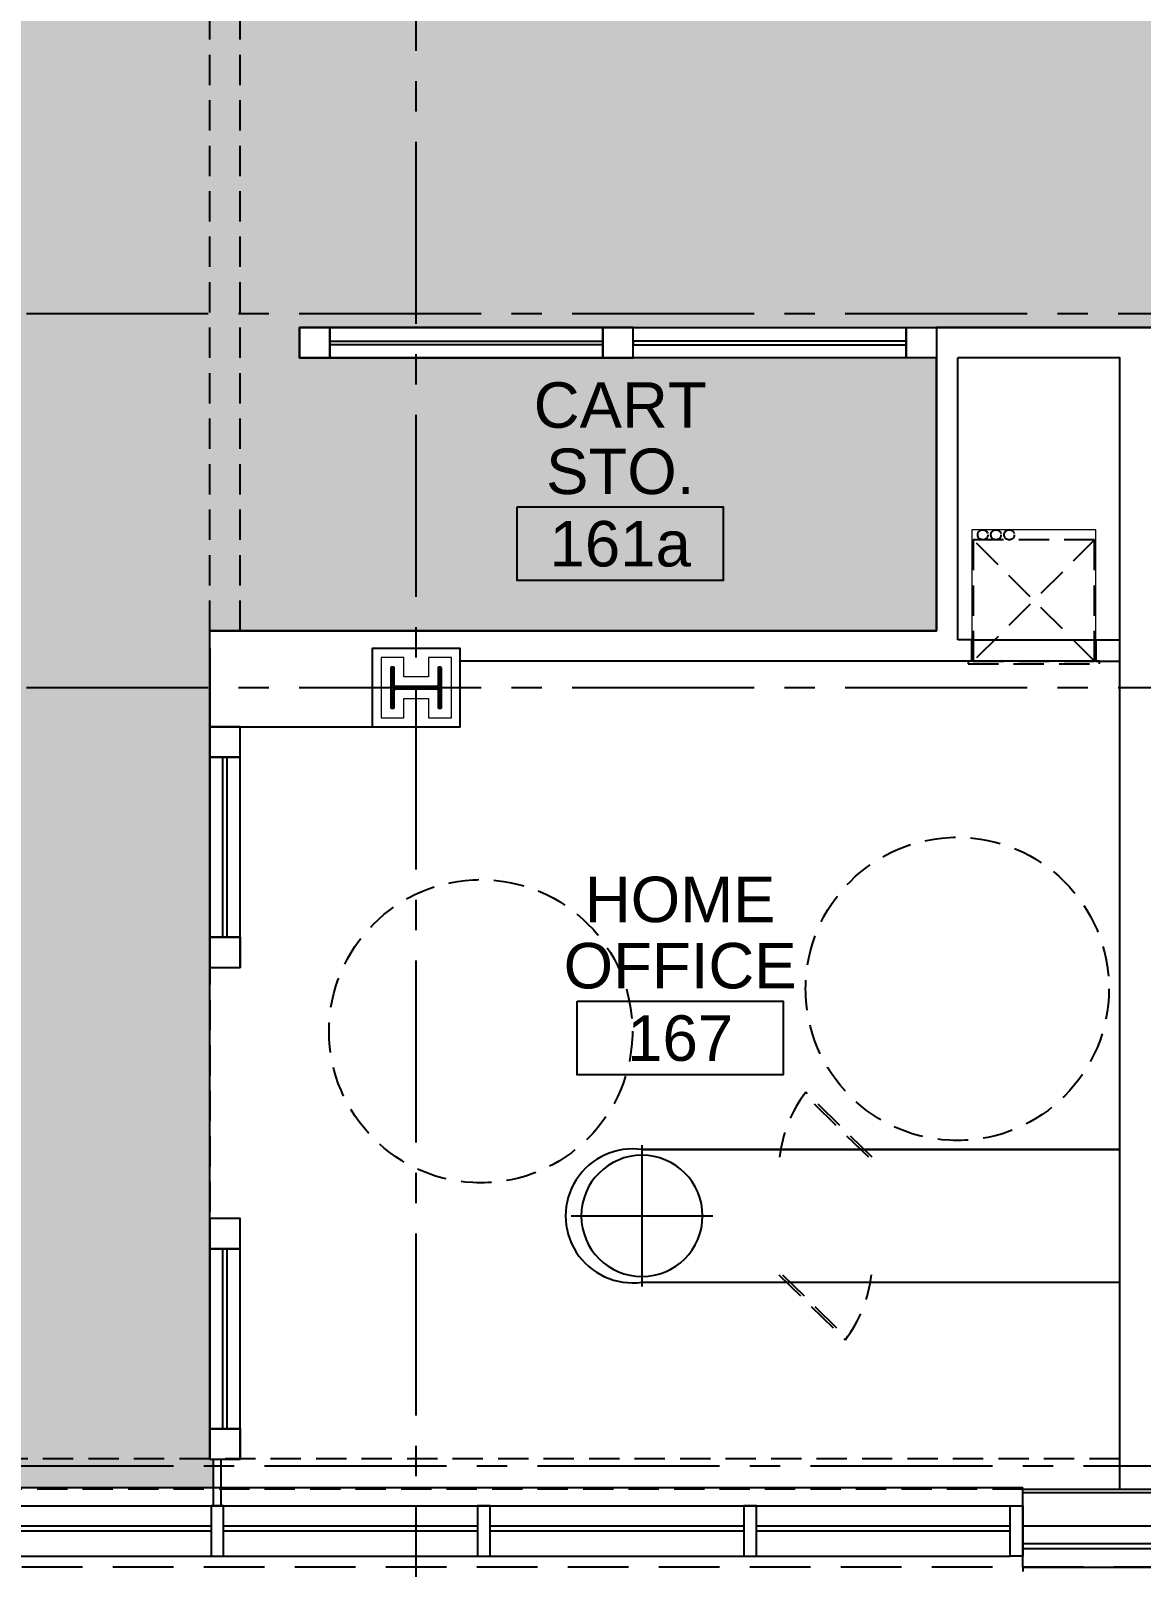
# Model space of a CAD drawing. Header units: inches. Extents: x 5931 to 10048, y 0 to 3185.
# Drawn here: x 8611.8 to 8831.4, y 869.2 to 1173.3 of the extents above; entities that cross this region are included whole.
import ezdxf
from ezdxf.enums import TextEntityAlignment as Align

# ---------------------------------------------------------------- set-up
doc = ezdxf.new("R2010")
doc.units = ezdxf.units.IN
doc.header["$LTSCALE"] = 48
doc.header["$MEASUREMENT"] = 0
for name, pattern in [('CENTER2', [1.125, 0.75, -0.125, 0.125, -0.125]), ('HIDDEN', [0.375, 0.25, -0.125]), ('HIDDEN2', [0.1875, 0.125, -0.0625]), ('PHANTOM2', [1.25, 0.625, -0.125, 0.125, -0.125, 0.125, -0.125])]:
    doc.linetypes.add(name, pattern=pattern)
for name, color, linetype in [('_0_Objects', 8, 'Continuous'), ('A-Clng Mtd Light Fixture', 8, 'Continuous'), ('A-Door-Head', 8, 'Continuous'), ('A-Flor-ADA', 8, 'PHANTOM2'), ('A-Flor-Case', 8, 'Continuous'), ('A-Flor-Case-Full Height', 8, 'Continuous'), ('A-Flor-Case-Hidden', 8, 'HIDDEN2'), ('A-Flor-Pattern', 8, 'Continuous'), ('A-Flor-Soffit', 8, 'HIDDEN2'), ('A-Glaz', 8, 'Continuous'), ('A-Glaz-Sill', 8, 'Continuous'), ('A-Grid(3-32)', 8, 'CENTER2'), ('A-HVAC', 8, 'HIDDEN2'), ('A-Site-Setback', 8, 'HIDDEN'), ('A-Tag-Rm(3-32)', 8, 'Continuous'), ('A-Wall-Full', 8, 'Continuous'), ('A-Wall-Hatch', 8, 'Continuous'), ('S-Grid-Iden', 8, 'Continuous')]:
    doc.layers.add(name, color=color, linetype=linetype)
for name, color, linetype, lineweight in [('A-Detl-Hatch', 8, 'Continuous', 18), ('S-Detl-Hatch', 8, 'Continuous', 18), ('S-Detl-Wide', 8, 'Continuous', 35)]:
    doc.layers.add(name, color=color, linetype=linetype, lineweight=lineweight)
doc.layers.add('G-Anno-Nplt', color=8, linetype='Continuous', lineweight=18, plot=False)
doc.styles.get("Standard").update_dxf_attribs({"font": 'arial.ttf'})

# ---------------------------------------------------------------- blocks, each defined once
blk = doc.blocks.new('1ST FLOOR CORE & SHELL')
at = {"layer": 'A-Flor-Case'}
for p, q in [((4525.02, -9157), (4792.5, -9157)), ((4792.5, -9157.38), (4792.5, -9157)), ((4792.5, -9172.75), (4792.5, -9173.63))]:
    blk.add_line(p, q, dxfattribs=at)
at = {"layer": 'A-Flor-Soffit'}
for p, q in [((4631.66, -9151.37), (4526.52, -9151.37)), ((4811.69, -9151.37), (4631.66, -9151.37)), ((4792.5, -9157.38), (4526.52, -9157.38))]:
    blk.add_line(p, q, dxfattribs=at)
at = {"layer": 'A-Glaz'}
for p, q in [((4581.71, -9164.62), (4631.91, -9164.62)), ((4581.71, -9165.62), (4631.91, -9165.62)), ((4634.41, -9164.62), (4684.61, -9164.62)), ((4634.41, -9165.62), (4684.61, -9165.62)), ((4687.11, -9164.62), (4737.3, -9164.62)), ((4687.11, -9165.62), (4737.3, -9165.62)), ((4739.8, -9164.62), (4790, -9164.62)), ((4739.8, -9165.62), (4790, -9165.62))]:
    blk.add_line(p, q, dxfattribs=at)
for points in [[(4631.91, -9170.63), (4634.41, -9170.63), (4634.41, -9160.63), (4631.91, -9160.63)], [(4684.61, -9170.63), (4687.11, -9170.63), (4687.11, -9160.63), (4684.61, -9160.63)], [(4737.3, -9170.63), (4739.8, -9170.63), (4739.8, -9160.63), (4737.3, -9160.63)], [(4790, -9160.63), (4792.5, -9160.63), (4792.5, -9170.63), (4790, -9170.63)]]:
    blk.add_lwpolyline(points, close=True, dxfattribs=at)
at = {"layer": 'A-Glaz-Sill'}
for p, q in [((4529.02, -9160.63), (4790, -9160.63)), ((4529.02, -9170.63), (4790, -9170.63))]:
    blk.add_line(p, q, dxfattribs=at)
at = {"layer": 'A-Wall-Full'}
for p, q in [((4792.5, -9172.75), (4792.5, -9157.38)), ((4792.5, -9157.38), (4936.5, -9157.38)), ((4792.5, -9172.75), (4936.5, -9172.75))]:
    blk.add_line(p, q, dxfattribs=at)
at = {"layer": 'A-Wall-Hatch'}
for p, q in [((4792.5, -9158), (4936.5, -9158)), ((4792.5, -9164.62), (4936.5, -9164.62)), ((4792.5, -9168.13), (4936.5, -9168.13)), ((4792.5, -9169.12), (4936.5, -9169.12))]:
    blk.add_line(p, q, dxfattribs=at)
blk = doc.blocks.new('*U18')
at = {"layer": 'A-Detl-Hatch'}
h = blk.add_hatch(dxfattribs=at)
h.set_pattern_fill('ANSI32', color=256, scale=6, style=0)
h.set_pattern_definition([(45, (0, -4.96), (-1.591, 1.591), []), (45, (1.0607, -4.96), (-1.591, 1.591), [])])
edge = h.paths.add_edge_path()
edge.add_line((3.9925, -9.92), (3.9925, -9.39))
edge.add_line((3.9925, -9.39), (0.6575, -9.39))
edge.add_arc((0.6575, -8.89), 0.5, 180, 270, ccw=False)
edge.add_line((0.1575, -8.89), (0.1575, -1.03))
edge.add_arc((0.6575, -1.03), 0.5, 90, 180, ccw=False)
edge.add_line((0.6575, -0.53), (3.9925, -0.53))
edge.add_line((3.9925, -0.53), (3.9925, 0))
edge.add_line((3.9925, 0), (-3.9925, 0))
edge.add_line((-3.9925, 0), (-3.9925, -0.53))
edge.add_line((-3.9925, -0.53), (-0.6575, -0.53))
edge.add_arc((-0.6575, -1.03), 0.5, 0, 90, ccw=False)
edge.add_line((-0.1575, -1.03), (-0.1575, -8.89))
edge.add_arc((-0.6575, -8.89), 0.5, -90, 0, ccw=False)
edge.add_line((-0.6575, -9.39), (-3.9925, -9.39))
edge.add_line((-3.9925, -9.39), (-3.9925, -9.92))
edge.add_line((-3.9925, -9.92), (3.9925, -9.92))
at = {"linetype": 'ByBlock'}
blk.add_lwpolyline([(3.9925, -9.92), (3.9925, -9.39), (0.6575, -9.39, -0.41421356), (0.1575, -8.89), (0.1575, -1.03, -0.41421356), (0.6575, -0.53), (3.9925, -0.53), (3.9925, 0), (-3.9925, 0), (-3.9925, -0.53), (-0.6575, -0.53, -0.41421356), (-0.1575, -1.03), (-0.1575, -8.89, -0.41421356), (-0.6575, -9.39), (-3.9925, -9.39), (-3.9925, -9.92)], format="xyb", close=True, dxfattribs=at)
blk = doc.blocks.new('w10x39')
at = {"layer": 'S-Detl-Hatch'}
blk.add_lwpolyline([(13843.55, -7311.37), (13843.55, -7306.84), (13839.72, -7306.84), (13839.72, -7301.98), (13843.55, -7301.98), (13843.55, -7297.45), (13831.57, -7297.45), (13831.57, -7301.98), (13835.4, -7301.98), (13835.4, -7306.84), (13831.57, -7306.84), (13831.57, -7311.37)], close=True, dxfattribs=at)
at = {"layer": 'S-Detl-Wide'}
blk.add_blockref('*U18', (13837.56, -7299.45), dxfattribs=at)
blk = doc.blocks.new('1ST FLOOR - STRUCTURAL GRID')
at = {"layer": 'A-Grid(3-32)'}
for p, q in [((4672.5, -9520.75), (4672.5, -7426.01)), ((5927.38, -8924.75), (2104.5, -8924.75)), ((5927.38, -8998.75), (2104.5, -8998.75)), ((2104.5, -9152.75), (5927.38, -9152.75))]:
    blk.add_line(p, q, dxfattribs=at)
at = {"layer": 'S-Grid-Iden', "rotation": 90}
blk.add_blockref('w10x39', (-2631.91, -22836.31), dxfattribs=at)
blk = doc.blocks.new('King Studio 5 -31')
at = {"layer": 'G-Anno-Nplt'}
blk.add_line((-17.32, -228.62), (315.32, -228.62), dxfattribs=at)
blk = doc.blocks.new('Rm Tag')
blk.add_lwpolyline([(-0.2124, 0.0759), (0.2124, 0.0759), (0.2124, -0.0759), (-0.2124, -0.0759)], close=True)
for p in [(0, 0.2858), (0, 0.1493), (0, 0)]:
    blk.add_attdef('XXX', text='', height=0.0938).set_placement(p, align=Align.MIDDLE_CENTER)
blk = doc.blocks.new('decorative ceiling light')
for p, q in [((0, -7), (0, 7)), ((-7, 0), (7, 0))]:
    blk.add_line(p, q)
blk.add_circle((0, 0), 6)
blk = doc.blocks.new('floor pattern 1st floor')
at = {"layer": 'A-Flor-Pattern'}
h = blk.add_hatch(dxfattribs=at)
h.set_pattern_fill('WOODS_BOARD_WIDE', color=256, scale=3, pattern_type=2)
h.set_pattern_definition([(0, (2343, 1229.155), (0, 6), []), (90, (2343, 1229.155), (-12, 12), [6, -42]), (90, (2367, 1235.155), (-12, 12), [6, -42])])
edge = h.paths.add_edge_path(flags=16)
edge.add_line((2149.55, 1020.63), (2161.55, 1020.63))
edge.add_ellipse((2161.55, 1015.63), major_axis=(-3.54, -3.54), ratio=1, start_angle=135, end_angle=225, ccw=False)
edge.add_line((2166.55, 1015.63), (2166.55, 984.63))
edge.add_ellipse((2161.55, 984.63), major_axis=(3.54, -3.54), ratio=1, start_angle=315, end_angle=405, ccw=False)
edge.add_line((2161.55, 979.63), (2156.55, 979.63))
edge.add_line((2156.55, 979.63), (2156.55, 955.63))
edge.add_line((2156.55, 955.63), (2147.55, 955.63))
edge.add_line((2147.55, 955.63), (2126.55, 955.63))
edge.add_line((2126.55, 955.63), (2126.55, 995.43))
edge.add_line((2126.55, 995.43), (2126.55, 1010.63))
edge.add_line((2126.55, 1010.63), (2144.55, 1010.63))
edge.add_line((2144.55, 1010.63), (2144.55, 1015.63))
edge.add_ellipse((2148.74, 1016.43), major_axis=(3.19, 3.19), ratio=0.85373, start_angle=38.5071, end_angle=141.4929, ccw=False)
edge = h.paths.add_edge_path(flags=16)
edge.add_ellipse((2192.35, 952.43), major_axis=(-3.19, 3.19), ratio=0.855373, start_angle=218.4535, end_angle=321.5465, ccw=False)
edge.add_line((2196.55, 951.63), (2196.53, 920.27))
edge.add_ellipse((2191.55, 920.63), major_axis=(-3.54, -3.54), ratio=1, start_angle=45, end_angle=130.7903, ccw=False)
edge.add_line((2191.55, 915.63), (2186.71, 915.63))
edge.add_line((2186.71, 915.63), (2186.55, 891.63))
edge.add_line((2186.55, 891.63), (2177.55, 891.63))
edge.add_line((2177.55, 891.63), (2156.55, 891.63))
edge.add_line((2156.55, 891.63), (2156.55, 931.43))
edge.add_line((2156.55, 931.43), (2156.55, 946.63))
edge.add_line((2156.55, 946.63), (2174.55, 946.63))
edge.add_line((2174.55, 946.63), (2174.55, 951.63))
edge.add_ellipse((2179.55, 951.63), major_axis=(3.54, -3.54), ratio=1, start_angle=135, end_angle=225, ccw=False)
edge.add_line((2179.55, 956.63), (2191.55, 956.63))
edge = h.paths.add_edge_path(flags=16)
edge.add_ellipse((2066.4, 1141.28), major_axis=(0, 0.0156), ratio=1, start_angle=270, end_angle=337.7307)
edge.add_line((2066.41, 1141.3), (2066.41, 1141.29))
edge.add_line((2066.41, 1141.29), (2066.41, 1140.75))
edge.add_line((2066.41, 1140.75), (2066.4, 1140.75))
edge.add_line((2066.4, 1140.75), (2066.4, 1140.71))
edge.add_line((2066.4, 1140.71), (2049.13, 1140.71))
edge.add_line((2049.13, 1140.71), (2045.1, 1140.71))
edge.add_line((2045.1, 1140.71), (2032.76, 1140.71))
edge.add_line((2032.76, 1140.71), (2030.38, 1140.71))
edge.add_line((2030.38, 1140.71), (2028, 1140.71))
edge.add_line((2028, 1140.71), (2028, 1140.75))
edge.add_line((2028, 1140.75), (2028, 1140.75))
edge.add_line((2028, 1140.75), (2028, 1141.29))
edge.add_line((2028, 1141.29), (2028, 1141.3))
edge.add_ellipse((2028, 1141.28), major_axis=(0, 0.0156), ratio=1, start_angle=22.2693, end_angle=90)
edge.add_line((2027.99, 1141.28), (2027.99, 1140.71))
edge.add_line((2027.99, 1140.71), (2027.95, 1140.71))
edge.add_line((2027.95, 1140.71), (2027.95, 1141.28))
edge.add_line((2027.95, 1141.28), (2027.95, 1141.29))
edge.add_ellipse((2028, 1141.29), major_axis=(0.0455, 0), ratio=1, start_angle=90, end_angle=180, ccw=False)
edge.add_line((2028, 1141.33), (2028, 1141.33))
edge.add_line((2028, 1141.33), (2028, 1141.33))
edge.add_line((2028, 1141.33), (2033.88, 1141.33))
edge.add_line((2033.88, 1141.33), (2033.88, 1141.91))
edge.add_ellipse((2033.93, 1141.91), major_axis=(0.0515, 0), ratio=1, start_angle=90, end_angle=180, ccw=False)
edge.add_line((2033.93, 1141.96), (2036.13, 1141.96))
edge.add_line((2036.13, 1141.96), (2036.13, 1145.93))
edge.add_ellipse((2037.88, 1152.71), major_axis=(7, 0), ratio=1, start_angle=180, end_angle=255.5225, ccw=False)
edge.add_ellipse((2037.88, 1152.71), major_axis=(7, 0), ratio=1, start_angle=0, end_angle=180, ccw=False)
edge.add_ellipse((2037.88, 1152.71), major_axis=(7, 0), ratio=1, start_angle=284.4775, end_angle=360, ccw=False)
edge.add_line((2039.63, 1145.93), (2039.63, 1141.96))
edge.add_line((2039.63, 1141.96), (2041.83, 1141.96))
edge.add_ellipse((2041.83, 1141.91), major_axis=(0.0515, 0), ratio=1, start_angle=360, end_angle=450, ccw=False)
edge.add_line((2041.88, 1141.91), (2041.88, 1141.33))
edge.add_line((2041.88, 1141.33), (2052.58, 1141.33))
edge.add_line((2052.58, 1141.33), (2052.58, 1141.91))
edge.add_ellipse((2052.63, 1141.91), major_axis=(0.0515, 0), ratio=1, start_angle=90, end_angle=180, ccw=False)
edge.add_line((2052.63, 1141.96), (2054.83, 1141.96))
edge.add_line((2054.83, 1141.96), (2054.83, 1145.93))
edge.add_ellipse((2056.58, 1152.71), major_axis=(7, 0), ratio=1, start_angle=180, end_angle=255.5225, ccw=False)
edge.add_ellipse((2056.58, 1152.71), major_axis=(7, 0), ratio=1, start_angle=0, end_angle=180, ccw=False)
edge.add_ellipse((2056.58, 1152.71), major_axis=(7, 0), ratio=1, start_angle=284.4775, end_angle=360, ccw=False)
edge.add_line((2058.33, 1145.93), (2058.33, 1141.96))
edge.add_line((2058.33, 1141.96), (2060.52, 1141.96))
edge.add_ellipse((2060.52, 1141.91), major_axis=(0.0515, 0), ratio=1, start_angle=360, end_angle=450, ccw=False)
edge.add_line((2060.58, 1141.91), (2060.58, 1141.33))
edge.add_line((2060.58, 1141.33), (2066.4, 1141.33))
edge.add_line((2066.4, 1141.33), (2066.41, 1141.33))
edge.add_line((2066.41, 1141.33), (2066.41, 1141.33))
edge.add_ellipse((2066.41, 1141.29), major_axis=(0.0455, 0), ratio=1, start_angle=360, end_angle=450, ccw=False)
edge.add_line((2066.45, 1141.29), (2066.45, 1141.28))
edge.add_line((2066.45, 1141.28), (2066.45, 1140.71))
edge.add_line((2066.45, 1140.71), (2066.42, 1140.71))
edge.add_line((2066.42, 1140.71), (2066.42, 1141.28))
edge = h.paths.add_edge_path(flags=16)
edge.add_ellipse((2444.83, 1074.38), major_axis=(-118.23, -0.04), ratio=0.670803, start_angle=0, end_angle=360)
h.paths.add_polyline_path([(2248.8, 1035.5), (2231.2, 1035.5), (2231.2, 1051.02), (2248.8, 1051.02)], flags=16)
h.paths.add_polyline_path([(2082.3, 971.08), (2080.55, 971.08), (2080.55, 1020.63), (2082.3, 1020.63)], flags=16)
h.paths.add_polyline_path([(2176.17, 1088.71), (2128.17, 1088.71), (2128.17, 1056.71), (2176.17, 1056.71)], flags=16)
h.paths.add_polyline_path([(2082.8, 1013.35), (2084.55, 1013.35), (2084.55, 889.63), (2082.8, 889.63)], flags=16)
h.paths.add_polyline_path([(2647.16, 890.63), (2647.91, 890.63), (2647.91, 885.01), (2647.16, 885.01)], flags=17)
h.paths.add_polyline_path([(2904.95, 1517.5), (2903.2, 1517.5), (2903.2, 1603.94), (2838.38, 1603.94), (2838.38, 1227.95), (2473.75, 1227.95), (2473.75, 1224.79), (2343.75, 1224.79), (2343.75, 1227.95), (2248.3, 1227.95), (2248.3, 1213.63), (2077.63, 1213.63), (2077.63, 1355.13), (2019.63, 1355.13), (2019.63, 1232.01), (2025.81, 1232.01), (2025.81, 1213.63), (2006.19, 1213.63), (2006.19, 1226.76), (1903.62, 1226.76), (1903.62, 1213.63), (1889.75, 1213.63), (1889.75, 1212.88), (1884.25, 1212.88), (1884.25, 1252.76), (1889.75, 1252.76), (1889.75, 1252.01), (1902, 1252.01), (1902, 1420.01), (1885.75, 1420.01), (1885.75, 1438.01), (1751.63, 1438.01), (1751.63, 1252.76), (1758.31, 1252.76), (1758.31, 1212.88), (1756.81, 1212.88), (1756.81, 1173.26), (1347.75, 1173.26), (1347.75, 1179.26), (1414.74, 1179.26), (1414.74, 1233.51), (1410.74, 1233.51), (1410.74, 1240.25), (1356.74, 1240.25), (1356.74, 1233.51), (1269.13, 1233.51), (1269.13, 1173.26), (980.46, 1173.26), (980.46, 1209.21), (835.81, 1209.21), (835.81, 1173.26), (707.38, 1173.26), (707.38, 1113.26), (1275.75, 1113.26), (1275.75, 1101.26), (1347.75, 1101.26), (1347.75, 1113.26), (1800.63, 1113.26), (1800.63, 1077.26), (1858.63, 1077.26), (1858.63, 1113.26), (1885.75, 1113.26), (1885.75, 1158.46), (2017.2, 1158.46), (2017.2, 1140.71), (2077.2, 1140.71), (2077.2, 1158.46), (2176.17, 1158.46), (2176.17, 1129.58), (2082.08, 1129.58), (2082.08, 1127.46), (2027.09, 1127.46), (2027.09, 1061.46), (2086.8, 1061.46), (2086.8, 1056.58), (2024.71, 1056.58), (2024.71, 987.13), (2072.8, 987.13), (2072.8, 1017.73), (2080.05, 1017.73), (2080.05, 890.63), (2059.81, 890.63), (2059.81, 885.01), (2386, 885.01), (2386.02, 985.89), (2427.01, 985.89), (2427.01, 986.51), (2501.03, 986.51), (2501.03, 985.89), (2542.02, 985.89), (2542.02, 885.01), (2647.16, 885.01), (2647.16, 1054.51), (2790.91, 1054.51), (2790.91, 1108.51), (2664.93, 1108.51), (2664.93, 1114.51), (2881.96, 1114.51), (2881.96, 1158.63), (2917.96, 1158.63), (2917.96, 1114.51), (2978.21, 1114.51), (2978.21, 1227.95), (2920.86, 1227.95), (2920.86, 1226.45), (2902.77, 1226.45), (2902.77, 1231.7), (2891.52, 1231.7), (2891.52, 1397.64), (2882.27, 1397.64), (2882.27, 1453.06), (2891.52, 1453.06), (2902.77, 1453.06), (2902.77, 1458), (2921.23, 1458), (2921.23, 1455.93), (2978.21, 1455.93), (2978.21, 1516.53), (2962.2, 1516.53), (2962.2, 1517.5)])
for points in [[(2647.16, 890.63), (2647.16, 1054.51), (2790.91, 1054.51), (2790.91, 1108.51), (2664.93, 1108.51), (2664.93, 1114.51), (2881.96, 1114.51), (2881.96, 1158.63), (2917.96, 1158.63), (2917.96, 1114.51), (2978.21, 1114.51), (2978.21, 1227.95), (2920.86, 1227.96), (2920.86, 1226.45), (2902.77, 1226.45), (2902.77, 1231.45), (2891.52, 1231.45), (2891.52, 1397.64)], [(2501.03, 985.89), (2542.02, 985.89), (2542.02, 885.01), (2647.91, 885.01)]]:
    blk.add_lwpolyline(points, dxfattribs=at)

msp = doc.modelspace()

# ---------------------------------------------------------------- linework, layer by layer
at = {"layer": 'A-Door-Head'}
msp.add_lwpolyline([(8822.44, 1048.51), (8797.94, 1048.51), (8797.94, 1052.76), (8822.44, 1052.76)], close=True, dxfattribs=at)
at = {"layer": 'A-Flor-ADA', "linetype": 'HIDDEN2'}
for centre in [(8795.04, 983.66), (8700.77, 975.28)]:
    msp.add_circle(centre, 30, dxfattribs=at)
at = {"layer": 'A-Flor-Case'}
msp.add_line((8732.66, 951.86), (8827.19, 951.86), dxfattribs=at)
msp.add_lwpolyline([(8732.66, 925.62), (8827.19, 925.62), (8827.19, 951.86), (8732.66, 951.86)], dxfattribs=at)
msp.add_arc((8730.81, 938.74), 13.25, 81.9891, 278.0091, dxfattribs=at)
at = {"layer": 'A-Flor-Case-Hidden'}
for p, q in [((8777.52, 950.36), (8764.75, 962.8)), ((8778.23, 950.36), (8765.05, 963.2)), ((8759.72, 927.08), (8772.89, 914.23)), ((8760.43, 927.08), (8773.2, 914.63))]:
    msp.add_line(p, q, dxfattribs=at)
for centre, start, end in [((8785.39, 947.59), 142.4777, 173.7976), ((8752.56, 929.85), 322.4777, 353.7976)]:
    msp.add_arc(centre, 25.64, start, end, dxfattribs=at)
at = {"layer": 'A-Flor-Soffit'}
for p, q in [((8647.16, 1054.51), (8647.16, 1239.51)), ((8647.16, 1035.51), (8647.16, 890.63)), ((8647.16, 890.63), (8647.16, 897.01)), ((8653.16, 890.63), (8653.16, 897.01))]:
    msp.add_line(p, q, dxfattribs=at)
at = {"layer": 'A-Flor-Soffit', "linetype": 'HIDDEN2'}
msp.add_line((8653.16, 1054.51), (8653.16, 1233.51), dxfattribs=at)
at = {"layer": 'A-Glaz'}
for p, q in [((8724.91, 1114.51), (8730.93, 1114.51)), ((8653.16, 993.92), (8653.16, 987.9)), ((8653.16, 896.65), (8653.16, 890.63)), ((8647.91, 881.38), (8647.91, 890.63)), ((8649.41, 881.38), (8649.41, 890.63))]:
    msp.add_line(p, q, dxfattribs=at)
for points in [[(8670.93, 1108.51), (8670.93, 1114.51), (8664.93, 1114.51), (8664.93, 1108.51)], [(8724.93, 1108.51), (8724.93, 1114.51), (8670.93, 1114.51), (8670.93, 1108.51)], [(8724.93, 1108.51), (8730.93, 1108.51), (8730.93, 1114.51), (8724.93, 1114.51)], [(8730.91, 1108.51), (8730.91, 1114.51), (8784.91, 1114.51), (8784.91, 1108.51)], [(8784.91, 1108.51), (8784.91, 1114.51), (8790.91, 1114.51), (8790.91, 1108.51)], [(8670.93, 1111.13), (8670.93, 1111.86), (8724.93, 1111.86), (8724.93, 1111.13)], [(8784.91, 1111.13), (8784.91, 1111.86), (8730.91, 1111.86), (8730.91, 1111.13)], [(8647.16, 1029.51), (8653.16, 1029.51), (8653.16, 1035.51), (8647.16, 1035.51)], [(8647.16, 993.9), (8653.16, 993.9), (8653.16, 1029.51), (8647.16, 1029.51)], [(8649.78, 1029.51), (8650.51, 1029.51), (8650.51, 993.9), (8649.78, 993.9)], [(8647.16, 993.9), (8647.16, 987.9), (8653.16, 987.9), (8653.16, 993.9)], [(8647.16, 932.25), (8653.16, 932.25), (8653.16, 938.25), (8647.16, 938.25)], [(8647.16, 896.63), (8653.16, 896.63), (8653.16, 932.25), (8647.16, 932.25)], [(8649.78, 932.25), (8650.51, 932.25), (8650.51, 896.63), (8649.78, 896.63)], [(8647.16, 896.63), (8647.16, 890.63), (8653.16, 890.63), (8653.16, 896.63)]]:
    msp.add_lwpolyline(points, close=True, dxfattribs=at)
at = {"layer": 'A-HVAC'}
for p, q in [((8822.19, 1048.51), (8798.19, 1072.51)), ((8822.19, 1072.51), (8798.19, 1048.51))]:
    msp.add_line(p, q, dxfattribs=at)
for points in [[(8822.19, 1072.51), (8798.19, 1072.51), (8798.19, 1048.51), (8822.19, 1048.51)], [(8823.19, 1048.51), (8797.19, 1048.51), (8797.19, 1048.01), (8823.19, 1048.01)]]:
    msp.add_lwpolyline(points, close=True, dxfattribs=at)
for centre in [(8800.08, 1073.51), (8802.69, 1073.51), (8805.31, 1073.51)]:
    msp.add_circle(centre, 1, dxfattribs=at)
at = {"layer": 'A-Site-Setback'}
msp.add_lwpolyline([(9036, 869.26), (6800, 869.26, 0.00067), (6715.91, 869.14, 0.001041), (6332, 867.74), (6332, 1671.99), (6332, 2312.2)], format="xyb", dxfattribs=at)
at = {"layer": 'A-Wall-Full'}
for p, q in [((8795.16, 1052.76), (8795.16, 1108.51)), ((8827.19, 884.63), (8827.19, 1082.51)), ((8827.19, 1052.76), (8827.19, 1074.51)), ((8647.16, 1048.51), (8647.16, 1054.51)), ((8797.94, 1052.76), (8795.16, 1052.76)), ((8797.94, 1052.76), (8797.94, 1048.51)), ((8822.44, 1052.76), (8822.44, 1048.51)), ((8822.44, 1052.76), (8827.19, 1052.76)), ((8822.44, 1052.76), (8822.44, 1048.51)), ((8822.44, 1048.51), (8827.19, 1048.51))]:
    msp.add_line(p, q, dxfattribs=at)
for points in [[(8790.91, 1114.51), (8790.91, 1054.51), (8647.16, 1054.51)], [(8881.96, 1114.51), (8790.91, 1114.51)], [(8827.19, 884.63), (8827.19, 1108.51), (8795.16, 1108.51)], [(8647.16, 1051), (8647.16, 1035.51), (8696.71, 1035.51), (8696.71, 1048.51)], [(8797.94, 1048.51), (8696.71, 1048.51)]]:
    msp.add_lwpolyline(points, dxfattribs=at)
msp.add_lwpolyline([(8679.29, 1035.51), (8696.71, 1035.51), (8696.71, 1051), (8679.29, 1051)], close=True, dxfattribs=at)
at = {"layer": 'G-Anno-Nplt'}
msp.add_lwpolyline([(8822.44, 1048.51), (8822.44, 1074.51), (8797.94, 1074.51), (8797.94, 1048.51)], close=True, dxfattribs=at)

# ---------------------------------------------------------------- block references
at = {"layer": '_0_Objects', "linetype": 'HIDDEN'}
msp.add_blockref('1ST FLOOR - STRUCTURAL GRID', (4015.5, 10042.01), dxfattribs=at)
at = {"layer": '_0_Objects'}
msp.add_blockref('1ST FLOOR CORE & SHELL', (4015.5, 10042.01), dxfattribs=at)
at = {"layer": '_0_Objects', "xscale": -1}
msp.add_blockref('King Studio 5 -31', (9122.88, 1113.26), dxfattribs=at)
at = {"layer": 'A-Clng Mtd Light Fixture', "xscale": -2, "yscale": 2, "zscale": 2, "rotation": 180}
msp.add_blockref('decorative ceiling light', (8732.66, 938.74), dxfattribs=at)
at = {"layer": 'A-Flor-Case-Full Height'}
msp.add_blockref('floor pattern 1st floor', (6000, 0), dxfattribs=at)
at = {"layer": 'A-Tag-Rm(3-32)'}
ref = msp.add_blockref('Rm Tag', (8728.36, 1071.75), dxfattribs=dict(at, xscale=96, yscale=96, zscale=96))
ref.add_attrib('XXX', 'CART', dxfattribs={"layer": '0', "height": 9}).set_placement((8728.36, 1099.19), align=Align.MIDDLE_CENTER)
ref.add_attrib('XXX', 'STO.', dxfattribs={"layer": '0', "height": 9}).set_placement((8728.36, 1086.08), align=Align.MIDDLE_CENTER)
ref.add_attrib('XXX', '161a', dxfattribs={"layer": '0', "height": 9}).set_placement((8728.36, 1071.75), align=Align.MIDDLE_CENTER)
ref = msp.add_blockref('Rm Tag', (8740.22, 973.92), dxfattribs=dict(at, xscale=96, yscale=96, zscale=96))
ref.add_attrib('XXX', 'HOME', dxfattribs={"layer": '0', "height": 9}).set_placement((8740.22, 1001.36), align=Align.MIDDLE_CENTER)
ref.add_attrib('XXX', 'OFFICE', dxfattribs={"layer": '0', "height": 9}).set_placement((8740.22, 988.25), align=Align.MIDDLE_CENTER)
ref.add_attrib('XXX', '167', dxfattribs={"layer": '0', "height": 9}).set_placement((8740.22, 973.92), align=Align.MIDDLE_CENTER)

doc.saveas('drawing.dxf')
